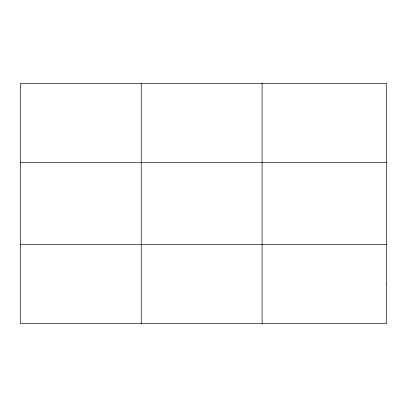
<?xml version="1.0" encoding="UTF-8"?>
<svg xmlns="http://www.w3.org/2000/svg" width="407" height="407" viewBox="0 0 407 407"><rect width="100%" height="100%" fill="white"/><g stroke="black" fill="none" stroke-linecap="round" stroke-linejoin="round"><path stroke-width="0.61" d="M141.229 83.394L141.229 323.606M262.108 83.394L262.108 323.606M20.35 162.663L386.65 162.663M20.35 244.337L386.65 244.337M386.65 283.969L386.65 323.606L20.35 323.606L20.35 83.394L386.65 83.394L386.65 283.969"/></g></svg>
